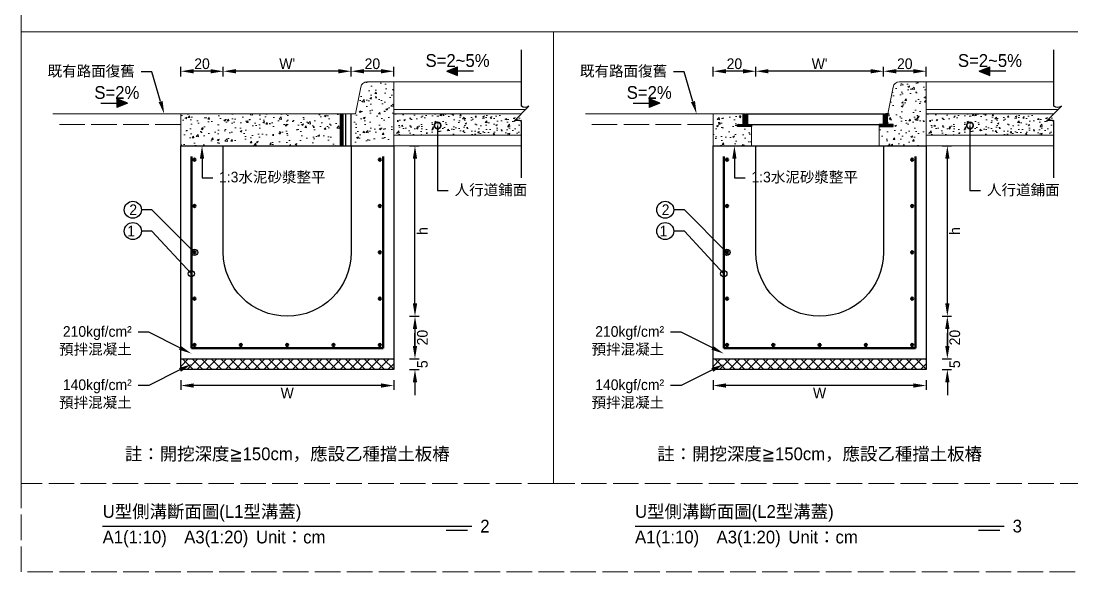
# Model space of a CAD drawing. Extents: x -8920 to 1950, y -2159 to 466.
# Drawn here: x -780 to -286.5, y -507 to -248.4 of the extents above; entities that cross this region are included whole.
import ezdxf
from ezdxf import colors
from ezdxf.entities.mleader import LeaderData, LeaderLine
from ezdxf.math import Vec2, Vec3

# ---------------------------------------------------------------- set-up
doc = ezdxf.new("R2010")
doc.units = 0
doc.header["$MEASUREMENT"] = 0
doc.linetypes.add('ACAD_ISO02W100', pattern=[15, 12, -3])
doc.linetypes.add('HIDDEN', pattern=[0.375, 0.25, -0.125])
doc.layers.add('一、4.基本-隱藏', color=9, linetype='ACAD_ISO02W100', lineweight=20, plot=False)
doc.layers.add('三、3.文字-註解文字', color=2, linetype='Continuous')
for name, color, linetype, lineweight in [('二、1.繪圖-既有設施', 8, 'Continuous', 20), ('二、2.繪圖-施作項目', 181, 'Continuous', 30), ('二、3.繪圖-排水流向', 170, 'Continuous', 30), ('二、4.繪圖-設計鋪面', 40, 'Continuous', 20), ('二、5.繪圖-鋼筋', 60, 'Continuous', 50), ('二、6.繪圖-其他施作項目', 35, 'Continuous', 30)]:
    doc.layers.add(name, color=color, linetype=linetype, lineweight=lineweight)
doc.styles.add('次圖名(詳圖)', font='MS PGothic.ttf', dxfattribs={"height": 6})
doc.styles.add('註解文字(詳圖)', font='MS PGothic.ttf', dxfattribs={"height": 5})
doc.dimstyles.new('註解文字(詳圖)', dxfattribs={"dimtxt": 5, "dimasz": 6, "dimexe": 2, "dimexo": 5, "dimgap": 1, "dimtad": 2, "dimzin": 0, "dimdsep": 46, "dimtxsty": '註解文字(詳圖)', "dimcen": 0.1, "dimclrd": 144, "dimclre": 144, "dimclrt": 256, "dimadec": 0, "dimazin": 0, "dimtfac": 1, "dimtofl": 0, "dimtmove": 0, "dimatfit": 3, "dimfxlon": 1, "dimtolj": 1, "dimtzin": 0, "dimlwd": -1, "dimlwe": -1, "dimarcsym": 1})

# ---------------------------------------------------------------- blocks, each defined once
blk = doc.blocks.new('*D44')
at = {"layer": 'Defpoints', "color": 0, "transparency": 16777216}
for p in [(-685, -272), (-685, -307), (-625, -307)]:
    blk.add_point(p, dxfattribs=at)
at = {"layer": '三、3.文字-註解文字', "color": 144, "transparency": 16777216}
for p, q in [((-685, -274.5), (-685, -270)), ((-625, -274.5), (-625, -270)), ((-631, -272), (-679, -272))]:
    blk.add_line(p, q, dxfattribs=at)
for points in [[(-679, -271), (-679, -273), (-685, -272)], [(-631, -271), (-631, -273), (-625, -272)]]:
    blk.add_solid(points, dxfattribs=at)
at = {"layer": '三、3.文字-註解文字', "transparency": 16777216, "insert": (-655, -268.5), "char_height": 5, "attachment_point": 5, "style": '註解文字(詳圖)'}
blk.add_mtext("\\A1;W'", dxfattribs=at)
blk = doc.blocks.new('*D45')
at = {"layer": 'Defpoints', "color": 0, "transparency": 16777216}
for p in [(-705, -272), (-705, -307), (-685, -307)]:
    blk.add_point(p, dxfattribs=at)
at = {"layer": '三、3.文字-註解文字', "color": 144, "transparency": 16777216}
for p, q in [((-705, -274.5), (-705, -270)), ((-685, -274.5), (-685, -270)), ((-691, -272), (-699, -272))]:
    blk.add_line(p, q, dxfattribs=at)
for points in [[(-699, -271), (-699, -273), (-705, -272)], [(-691, -271), (-691, -273), (-685, -272)]]:
    blk.add_solid(points, dxfattribs=at)
at = {"layer": '三、3.文字-註解文字', "transparency": 16777216, "insert": (-695, -268.5), "char_height": 5, "attachment_point": 5, "style": '註解文字(詳圖)'}
blk.add_mtext('\\A1;20', dxfattribs=at)
blk = doc.blocks.new('*D46')
at = {"layer": 'Defpoints', "color": 0, "transparency": 16777216}
for p in [(-435, -272), (-435, -307), (-375, -307)]:
    blk.add_point(p, dxfattribs=at)
at = {"layer": '三、3.文字-註解文字', "color": 144, "transparency": 16777216}
for p, q in [((-435, -274.5), (-435, -270)), ((-375, -274.5), (-375, -270)), ((-381, -272), (-429, -272))]:
    blk.add_line(p, q, dxfattribs=at)
for points in [[(-429, -271), (-429, -273), (-435, -272)], [(-381, -271), (-381, -273), (-375, -272)]]:
    blk.add_solid(points, dxfattribs=at)
at = {"layer": '三、3.文字-註解文字', "transparency": 16777216, "insert": (-405, -268.5), "char_height": 5, "attachment_point": 5, "style": '註解文字(詳圖)'}
blk.add_mtext("\\A1;W'", dxfattribs=at)
blk = doc.blocks.new('*D47')
at = {"layer": 'Defpoints', "color": 0, "transparency": 16777216}
for p in [(-455, -272), (-455, -307), (-435, -307)]:
    blk.add_point(p, dxfattribs=at)
at = {"layer": '三、3.文字-註解文字', "color": 144, "transparency": 16777216}
for p, q in [((-455, -274.5), (-455, -270)), ((-435, -274.5), (-435, -270)), ((-441, -272), (-449, -272))]:
    blk.add_line(p, q, dxfattribs=at)
for points in [[(-449, -271), (-449, -273), (-455, -272)], [(-441, -271), (-441, -273), (-435, -272)]]:
    blk.add_solid(points, dxfattribs=at)
at = {"layer": '三、3.文字-註解文字', "transparency": 16777216, "insert": (-445, -268.5), "char_height": 5, "attachment_point": 5, "style": '註解文字(詳圖)'}
blk.add_mtext('\\A1;20', dxfattribs=at)
blk = doc.blocks.new('*D50')
at = {"layer": 'Defpoints', "color": 0, "transparency": 16777216}
for p in [(-405, -307), (-345, -307), (-405, -387)]:
    blk.add_point(p, dxfattribs=at)
at = {"layer": '三、3.文字-註解文字', "color": 144, "transparency": 16777216}
for p, q in [((-347.5, -307), (-343, -307)), ((-345, -381), (-345, -313)), ((-347.5, -387), (-343, -387))]:
    blk.add_line(p, q, dxfattribs=at)
for points in [[(-346, -313), (-344, -313), (-345, -307)], [(-346, -381), (-344, -381), (-345, -387)]]:
    blk.add_solid(points, dxfattribs=at)
at = {"layer": '三、3.文字-註解文字', "transparency": 16777216, "insert": (-341.5, -347), "char_height": 5, "attachment_point": 5, "rotation": 90, "style": '註解文字(詳圖)'}
blk.add_mtext('\\A1;h', dxfattribs=at)
blk = doc.blocks.new('*D51')
at = {"layer": 'Defpoints', "color": 0, "transparency": 16777216}
for p in [(-405, -387), (-405, -407), (-345, -407)]:
    blk.add_point(p, dxfattribs=at)
at = {"layer": '三、3.文字-註解文字', "color": 144, "transparency": 16777216}
for p, q in [((-347.5, -387), (-343, -387)), ((-345, -393), (-345, -401)), ((-347.5, -407), (-343, -407))]:
    blk.add_line(p, q, dxfattribs=at)
for points in [[(-346, -393), (-344, -393), (-345, -387)], [(-346, -401), (-344, -401), (-345, -407)]]:
    blk.add_solid(points, dxfattribs=at)
at = {"layer": '三、3.文字-註解文字', "transparency": 16777216, "insert": (-341.5, -397), "char_height": 5, "attachment_point": 5, "rotation": 90, "style": '註解文字(詳圖)'}
blk.add_mtext('\\A1;20', dxfattribs=at)
blk = doc.blocks.new('*D48')
at = {"layer": 'Defpoints', "color": 0, "transparency": 16777216}
for p in [(-405, -407), (-405, -412), (-345, -412)]:
    blk.add_point(p, dxfattribs=at)
at = {"layer": '三、3.文字-註解文字', "color": 144, "transparency": 16777216}
for p, q in [((-345, -401), (-345, -395)), ((-347.5, -407), (-343, -407)), ((-347.5, -412), (-343, -412)), ((-345, -418), (-345, -424))]:
    blk.add_line(p, q, dxfattribs=at)
for points in [[(-346, -401), (-344, -401), (-345, -407)], [(-346, -418), (-344, -418), (-345, -412)]]:
    blk.add_solid(points, dxfattribs=at)
at = {"layer": '三、3.文字-註解文字', "transparency": 16777216, "insert": (-341.5, -409.5), "char_height": 5, "attachment_point": 5, "rotation": 90, "style": '註解文字(詳圖)'}
blk.add_mtext('\\A1;5', dxfattribs=at)
blk = doc.blocks.new('*D49')
at = {"layer": 'Defpoints', "color": 0, "transparency": 16777216}
for p in [(-455, -412), (-355, -412), (-455, -419.5)]:
    blk.add_point(p, dxfattribs=at)
at = {"layer": '三、3.文字-註解文字', "color": 144, "transparency": 16777216}
for p, q in [((-455, -417), (-455, -421.5)), ((-355, -417), (-355, -421.5)), ((-361, -419.5), (-449, -419.5))]:
    blk.add_line(p, q, dxfattribs=at)
for points in [[(-449, -418.5), (-449, -420.5), (-455, -419.5)], [(-361, -418.5), (-361, -420.5), (-355, -419.5)]]:
    blk.add_solid(points, dxfattribs=at)
at = {"layer": '三、3.文字-註解文字', "transparency": 16777216, "insert": (-405, -423), "char_height": 5, "attachment_point": 5, "style": '註解文字(詳圖)'}
blk.add_mtext('\\A1;W', dxfattribs=at)
blk = doc.blocks.new('_Small')
at = {"color": 0, "linetype": 'ByBlock', "lineweight": -2}
blk.add_circle((0, 0), 0.25, dxfattribs=at)
blk = doc.blocks.new('排水流向')
at = {"layer": '二、3.繪圖-排水流向'}
h = blk.add_hatch(color=256, dxfattribs=at)
h.dxf.hatch_style = 1
h.paths.add_polyline_path([(0, 1), (0, -1), (2.5, 0)])
for points in [[(-3.75, 0), (0, 0)], [(0, 1), (0, -1)], [(2.5, 0), (0, 1)], [(2.5, 0), (0, -1)]]:
    blk.add_lwpolyline(points, dxfattribs=at)
blk = doc.blocks.new('_DotSmall')
at = {"color": 0, "linetype": 'ByBlock', "const_width": 0.5}
blk.add_lwpolyline([(-0.0625, 0, 1), (0.0625, 0, 1)], format="xyb", close=True, dxfattribs=at)
blk = doc.blocks.new('*D245')
at = {"layer": 'Defpoints', "color": 0, "transparency": 16777216}
for p in [(-375, -272), (-375, -307), (-355, -307)]:
    blk.add_point(p, dxfattribs=at)
at = {"layer": '三、3.文字-註解文字', "color": 144, "transparency": 16777216}
for p, q in [((-375, -274.5), (-375, -270)), ((-355, -274.5), (-355, -270)), ((-361, -272), (-369, -272))]:
    blk.add_line(p, q, dxfattribs=at)
for points in [[(-369, -271), (-369, -273), (-375, -272)], [(-361, -271), (-361, -273), (-355, -272)]]:
    blk.add_solid(points, dxfattribs=at)
at = {"layer": '三、3.文字-註解文字', "transparency": 16777216, "insert": (-365, -268.5), "char_height": 5, "attachment_point": 5, "style": '註解文字(詳圖)'}
blk.add_mtext('\\A1;20', dxfattribs=at)
blk = doc.blocks.new('*D246')
at = {"layer": 'Defpoints', "color": 0, "transparency": 16777216}
for p in [(-625, -272), (-625, -307), (-605, -307)]:
    blk.add_point(p, dxfattribs=at)
at = {"layer": '三、3.文字-註解文字', "color": 144, "transparency": 16777216}
for p, q in [((-625, -274.5), (-625, -270)), ((-605, -274.5), (-605, -270)), ((-611, -272), (-619, -272))]:
    blk.add_line(p, q, dxfattribs=at)
for points in [[(-619, -271), (-619, -273), (-625, -272)], [(-611, -271), (-611, -273), (-605, -272)]]:
    blk.add_solid(points, dxfattribs=at)
at = {"layer": '三、3.文字-註解文字', "transparency": 16777216, "insert": (-615, -268.5), "char_height": 5, "attachment_point": 5, "style": '註解文字(詳圖)'}
blk.add_mtext('\\A1;20', dxfattribs=at)
blk = doc.blocks.new('*D272')
at = {"layer": 'Defpoints', "color": 0, "transparency": 16777216}
for p in [(-655, -307), (-595, -307), (-655, -387)]:
    blk.add_point(p, dxfattribs=at)
at = {"layer": '三、3.文字-註解文字', "color": 144, "transparency": 16777216}
for p, q in [((-597.5, -307), (-593, -307)), ((-595, -381), (-595, -313)), ((-597.5, -387), (-593, -387))]:
    blk.add_line(p, q, dxfattribs=at)
for points in [[(-596, -313), (-594, -313), (-595, -307)], [(-596, -381), (-594, -381), (-595, -387)]]:
    blk.add_solid(points, dxfattribs=at)
at = {"layer": '三、3.文字-註解文字', "transparency": 16777216, "insert": (-591.5, -347), "char_height": 5, "attachment_point": 5, "rotation": 90, "style": '註解文字(詳圖)'}
blk.add_mtext('\\A1;h', dxfattribs=at)
blk = doc.blocks.new('*D273')
at = {"layer": 'Defpoints', "color": 0, "transparency": 16777216}
for p in [(-655, -387), (-655, -407), (-595, -407)]:
    blk.add_point(p, dxfattribs=at)
at = {"layer": '三、3.文字-註解文字', "color": 144, "transparency": 16777216}
for p, q in [((-597.5, -387), (-593, -387)), ((-595, -393), (-595, -401)), ((-597.5, -407), (-593, -407))]:
    blk.add_line(p, q, dxfattribs=at)
for points in [[(-596, -393), (-594, -393), (-595, -387)], [(-596, -401), (-594, -401), (-595, -407)]]:
    blk.add_solid(points, dxfattribs=at)
at = {"layer": '三、3.文字-註解文字', "transparency": 16777216, "insert": (-591.5, -397), "char_height": 5, "attachment_point": 5, "rotation": 90, "style": '註解文字(詳圖)'}
blk.add_mtext('\\A1;20', dxfattribs=at)
blk = doc.blocks.new('*D274')
at = {"layer": 'Defpoints', "color": 0, "transparency": 16777216}
for p in [(-655, -407), (-655, -412), (-595, -412)]:
    blk.add_point(p, dxfattribs=at)
at = {"layer": '三、3.文字-註解文字', "color": 144, "transparency": 16777216}
for p, q in [((-595, -401), (-595, -395)), ((-597.5, -407), (-593, -407)), ((-597.5, -412), (-593, -412)), ((-595, -418), (-595, -424))]:
    blk.add_line(p, q, dxfattribs=at)
for points in [[(-596, -401), (-594, -401), (-595, -407)], [(-596, -418), (-594, -418), (-595, -412)]]:
    blk.add_solid(points, dxfattribs=at)
at = {"layer": '三、3.文字-註解文字', "transparency": 16777216, "insert": (-591.5, -409.5), "char_height": 5, "attachment_point": 5, "rotation": 90, "style": '註解文字(詳圖)'}
blk.add_mtext('\\A1;5', dxfattribs=at)
blk = doc.blocks.new('*D281')
at = {"layer": 'Defpoints', "color": 0, "transparency": 16777216}
for p in [(-705, -412), (-605, -412), (-705, -419.5)]:
    blk.add_point(p, dxfattribs=at)
at = {"layer": '三、3.文字-註解文字', "color": 144, "transparency": 16777216}
for p, q in [((-705, -417), (-705, -421.5)), ((-605, -417), (-605, -421.5)), ((-611, -419.5), (-699, -419.5))]:
    blk.add_line(p, q, dxfattribs=at)
for points in [[(-699, -418.5), (-699, -420.5), (-705, -419.5)], [(-611, -418.5), (-611, -420.5), (-605, -419.5)]]:
    blk.add_solid(points, dxfattribs=at)
at = {"layer": '三、3.文字-註解文字', "transparency": 16777216, "insert": (-655, -423), "char_height": 5, "attachment_point": 5, "style": '註解文字(詳圖)'}
blk.add_mtext('\\A1;W', dxfattribs=at)

msp = doc.modelspace()

# ---------------------------------------------------------------- hatches: boundary and pattern name
at = {"layer": '二、1.繪圖-既有設施'}
h = msp.add_hatch(dxfattribs=at)
h.set_pattern_fill('AR-CONC', color=256, scale=0.05)
h.set_pattern_definition([(50, (662.233, -1127.249), (9.109233, -0.796954), [0.9525, -10.4775]), (355, (662.233, -1127.249), (-1.76217, 9.55284), [0.762, -8.38203]), (100.45144, (662.992, -1127.315), (7.34706, 8.75589), [0.8095, -8.90451]), (46.1842, (662.233, -1124.709), (13.55395, -2.10212), [1.42875, -15.71625]), (96.6356, (663.363, -1124.884), (11.87021, 12.37131), [1.21425, -13.35678]), (351.1842, (662.233, -1124.709), (11.87021, 12.37131), [1.143, -12.57299]), (21, (663.503, -1125.344), (7.58072, -5.11326), [0.9525, -10.4775]), (326, (663.503, -1125.344), (3.0901, 9.2094), [0.762, -8.382]), (71.45144, (664.135, -1125.77), (10.67082, 4.09614), [0.8095, -8.904497]), (37.5, (662.2332, -1127.2488), (0.15443, 4.227752), [0, -8.2804, 0, -8.509, 0, -8.41375]), (7.5, (662.233, -1127.249), (3.340983, 5.009029), [0, -4.8514, 0, -8.0899, 0, -3.20675]), (327.5, (659.401, -1127.2488), (6.77953, -0.286437), [0, -3.175, 0, -9.906, 0, -13.1445]), (317.5, (658.131, -1127.249), (7.40646, 1.271325), [0, -4.1275, 0, -6.5786, 0, -9.3345])])
h.paths.add_polyline_path([(-705, -292), (-705, -307), (-630, -307), (-630, -292)])
h.paths.add_polyline_path([(-623, -292), (-625, -292), (-625, -307), (-605, -307), (-605, -292), (-605, -277), (-617.541, -277, 0.3575108), (-620.482, -279.412)])
h = msp.add_hatch(dxfattribs=at)
h.set_pattern_fill('AR-CONC', color=256, scale=0.05)
h.set_pattern_definition([(50, (923.814, -1150.314), (9.109233, -0.796954), [0.9525, -10.4775]), (355, (923.814, -1150.314), (-1.76217, 9.55284), [0.762, -8.38203]), (100.45144, (924.573, -1150.381), (7.34706, 8.755888), [0.8095, -8.90451]), (46.1842, (923.814, -1147.774), (13.55395, -2.10212), [1.42875, -15.71625]), (96.6356, (924.943, -1147.95), (11.87021, 12.37131), [1.21425, -13.35678]), (351.1842, (923.814, -1147.774), (11.87021, 12.37131), [1.143, -12.57299]), (21, (925.084, -1148.409), (7.58072, -5.11326), [0.9525, -10.4775]), (326, (925.084, -1148.409), (3.0901, 9.2094), [0.762, -8.382]), (71.45144, (925.7154, -1148.8355), (10.67082, 4.09614), [0.8095, -8.904497]), (37.5, (923.8137, -1150.3144), (0.15443, 4.227752), [0, -8.2804, 0, -8.509, 0, -8.41375]), (7.5, (923.8137, -1150.3144), (3.340983, 5.009029), [0, -4.8514, 0, -8.0899, 0, -3.20675]), (327.5, (920.9816, -1150.3144), (6.77953, -0.286437), [0, -3.175, 0, -9.906, 0, -13.1445]), (317.5, (919.7116, -1150.3144), (7.40646, 1.271325), [0, -4.1275, 0, -6.5786, 0, -9.3345])])
h.paths.add_polyline_path([(-443.5, -297.9), (-443.5, -297), (-440.9, -297), (-440.9, -292), (-455, -292), (-455, -307), (-437, -307), (-437, -297.9)])
h.paths.add_polyline_path([(-370.5, -297), (-370.5, -297.9), (-377, -297.9), (-377, -307), (-355, -307), (-355, -292), (-355, -277), (-367.541, -277, 0.3575108), (-370.482, -279.412), (-373.1, -292.5), (-373.1, -297)])
at = {"layer": '二、2.繪圖-施作項目'}
h = msp.add_hatch(dxfattribs=at)
h.set_pattern_fill('ANSI37', color=256)
h.set_pattern_definition([(45, (-247.064, -37.9213), (-2.245064, 2.245064), []), (135, (-247.064, -37.9213), (-2.245064, -2.245064), [])])
h.paths.add_polyline_path([(-605, -412), (-705, -412), (-705, -407), (-605, -407)])
h = msp.add_hatch(dxfattribs=at)
h.set_pattern_fill('ANSI37', color=256)
h.set_pattern_definition([(45, (2.936, -37.9213), (-2.245064, 2.245064), []), (135, (2.936, -37.9213), (-2.245064, -2.245064), [])])
h.paths.add_polyline_path([(-355, -412), (-455, -412), (-455, -407), (-355, -407)])
at = {"layer": '二、4.繪圖-設計鋪面'}
h = msp.add_hatch(dxfattribs=at)
h.set_pattern_fill('AR-CONC', color=256)
h.set_pattern_definition([(50, (-739.145, 143.4644), (7.1726, -0.62752), [0.75, -8.25]), (355, (-739.145, 143.4644), (-1.38751, 7.52192), [0.6, -6.6]), (100.4514, (-738.547, 143.412), (5.78509, 6.8944), [0.6374, -7.01142]), (46.1842, (-739.145, 145.464), (10.67241, -1.6552), [1.125, -12.375]), (96.6356, (-738.256, 145.326), (9.34662, 9.74119), [0.9561, -10.51714]), (351.1842, (-739.145, 145.464), (9.34662, 9.74119), [0.9, -9.9]), (21, (-738.145, 144.9644), (5.96907, -4.02619), [0.75, -8.25]), (326, (-738.145, 144.9644), (2.43315, 7.2515), [0.6, -6.6]), (71.4514, (-737.6476, 144.629), (8.40222, 3.22531), [0.6374, -7.01142]), (37.5, (-739.145, 143.4644), (0.121599, 3.328939), [0, -6.52, 0, -6.7, 0, -6.625]), (7.5, (-739.145, 143.4644), (2.630695, 3.944117), [0, -3.82, 0, -6.37, 0, -2.525]), (327.5, (-741.375, 143.4644), (5.338224, -0.225549), [0, -2.5, 0, -7.8, 0, -10.35]), (317.5, (-742.375, 143.4644), (5.83186, 1.00105), [0, -3.25, 0, -5.18, 0, -7.35])])
h.paths.add_polyline_path([(-545, -292), (-605, -292), (-605, -299.5), (-595, -299.5), (-595, -302), (-545, -302)])
h.paths.add_polyline_path([(-595, -299.5), (-605, -299.5), (-605, -302), (-595, -302)], flags=17)
h = msp.add_hatch(dxfattribs=at)
h.set_pattern_fill('AR-CONC', color=256)
h.set_pattern_definition([(50, (-489.145, 143.4644), (7.1726, -0.62752), [0.75, -8.25]), (355, (-489.145, 143.4644), (-1.38751, 7.52192), [0.6, -6.6]), (100.4514, (-488.547, 143.412), (5.78509, 6.8944), [0.6374, -7.01142]), (46.1842, (-489.145, 145.464), (10.67241, -1.6552), [1.125, -12.375]), (96.6356, (-488.256, 145.326), (9.34662, 9.74119), [0.9561, -10.51714]), (351.1842, (-489.145, 145.464), (9.34662, 9.74119), [0.9, -9.9]), (21, (-488.145, 144.9644), (5.96907, -4.02619), [0.75, -8.25]), (326, (-488.145, 144.9644), (2.43315, 7.2515), [0.6, -6.6]), (71.4514, (-487.6476, 144.629), (8.40222, 3.22531), [0.6374, -7.01142]), (37.5, (-489.145, 143.4644), (0.121599, 3.328939), [0, -6.52, 0, -6.7, 0, -6.625]), (7.5, (-489.145, 143.4644), (2.630695, 3.944117), [0, -3.82, 0, -6.37, 0, -2.525]), (327.5, (-491.375, 143.4644), (5.338224, -0.225549), [0, -2.5, 0, -7.8, 0, -10.35]), (317.5, (-492.375, 143.4644), (5.83186, 1.00105), [0, -3.25, 0, -5.18, 0, -7.35])])
h.paths.add_polyline_path([(-295, -292), (-355, -292), (-355, -299.5), (-345, -299.5), (-345, -302), (-295, -302)])
h.paths.add_polyline_path([(-345, -299.5), (-355, -299.5), (-355, -302), (-345, -302)], flags=17)
at = {"layer": '二、5.繪圖-鋼筋'}
h = msp.add_hatch(color=256, dxfattribs=at)
h.dxf.hatch_style = 1
h.paths.add_polyline_path([(-698, -313.5, 1), (-699, -313.5, 1)])
h = msp.add_hatch(color=256, dxfattribs=at)
h.dxf.hatch_style = 1
h.paths.add_polyline_path([(-611, -313.5, 1), (-612, -313.5, 1)])
h = msp.add_hatch(color=256, dxfattribs=at)
h.dxf.hatch_style = 1
h.paths.add_polyline_path([(-448, -313.5, 1), (-449, -313.5, 1)])
h = msp.add_hatch(color=256, dxfattribs=at)
h.dxf.hatch_style = 1
h.paths.add_polyline_path([(-361, -313.5, 1), (-362, -313.5, 1)])
h = msp.add_hatch(color=256, dxfattribs=at)
h.dxf.hatch_style = 1
h.paths.add_polyline_path([(-698, -335.25, 1), (-699, -335.25, 1)])
h = msp.add_hatch(color=256, dxfattribs=at)
h.dxf.hatch_style = 1
h.paths.add_polyline_path([(-611, -335.25, 1), (-612, -335.25, 1)])
h = msp.add_hatch(color=256, dxfattribs=at)
h.dxf.hatch_style = 1
h.paths.add_polyline_path([(-448, -335.25, 1), (-449, -335.25, 1)])
h = msp.add_hatch(color=256, dxfattribs=at)
h.dxf.hatch_style = 1
h.paths.add_polyline_path([(-361, -335.25, 1), (-362, -335.25, 1)])
h = msp.add_hatch(color=256, dxfattribs=at)
h.dxf.hatch_style = 1
h.paths.add_polyline_path([(-698, -357, 1), (-699, -357, 1)])
h = msp.add_hatch(color=256, dxfattribs=at)
h.dxf.hatch_style = 1
h.paths.add_polyline_path([(-611, -357, 1), (-612, -357, 1)])
h = msp.add_hatch(color=256, dxfattribs=at)
h.dxf.hatch_style = 1
h.paths.add_polyline_path([(-448, -357, 1), (-449, -357, 1)])
h = msp.add_hatch(color=256, dxfattribs=at)
h.dxf.hatch_style = 1
h.paths.add_polyline_path([(-361, -357, 1), (-362, -357, 1)])
h = msp.add_hatch(color=256, dxfattribs=at)
h.dxf.hatch_style = 1
h.paths.add_polyline_path([(-698, -378.75, 1), (-699, -378.75, 1)])
h = msp.add_hatch(color=256, dxfattribs=at)
h.dxf.hatch_style = 1
h.paths.add_polyline_path([(-611, -378.75, 1), (-612, -378.75, 1)])
h = msp.add_hatch(color=256, dxfattribs=at)
h.dxf.hatch_style = 1
h.paths.add_polyline_path([(-448, -378.75, 1), (-449, -378.75, 1)])
h = msp.add_hatch(color=256, dxfattribs=at)
h.dxf.hatch_style = 1
h.paths.add_polyline_path([(-361, -378.75, 1), (-362, -378.75, 1)])
h = msp.add_hatch(color=256, dxfattribs=at)
h.dxf.hatch_style = 1
h.paths.add_polyline_path([(-698, -400.5, 1), (-699, -400.5, 1)])
h = msp.add_hatch(color=256, dxfattribs=at)
h.dxf.hatch_style = 1
h.paths.add_polyline_path([(-676.25, -400.5, 1), (-677.25, -400.5, 1)])
h = msp.add_hatch(color=256, dxfattribs=at)
h.dxf.hatch_style = 1
h.paths.add_polyline_path([(-654.5, -400.5, 1), (-655.5, -400.5, 1)])
h = msp.add_hatch(color=256, dxfattribs=at)
h.dxf.hatch_style = 1
h.paths.add_polyline_path([(-632.75, -400.5, 1), (-633.75, -400.5, 1)])
h = msp.add_hatch(color=256, dxfattribs=at)
h.dxf.hatch_style = 1
h.paths.add_polyline_path([(-611, -400.5, 1), (-612, -400.5, 1)])
h = msp.add_hatch(color=256, dxfattribs=at)
h.dxf.hatch_style = 1
h.paths.add_polyline_path([(-448, -400.5, 1), (-449, -400.5, 1)])
h = msp.add_hatch(color=256, dxfattribs=at)
h.dxf.hatch_style = 1
h.paths.add_polyline_path([(-426.25, -400.5, 1), (-427.25, -400.5, 1)])
h = msp.add_hatch(color=256, dxfattribs=at)
h.dxf.hatch_style = 1
h.paths.add_polyline_path([(-404.5, -400.5, 1), (-405.5, -400.5, 1)])
h = msp.add_hatch(color=256, dxfattribs=at)
h.dxf.hatch_style = 1
h.paths.add_polyline_path([(-382.75, -400.5, 1), (-383.75, -400.5, 1)])
h = msp.add_hatch(color=256, dxfattribs=at)
h.dxf.hatch_style = 1
h.paths.add_polyline_path([(-361, -400.5, 1), (-362, -400.5, 1)])
at = {"layer": '二、6.繪圖-其他施作項目'}
h = msp.add_hatch(dxfattribs=at)
h.set_pattern_fill('ANSI31', color=256, scale=0.1)
h.set_pattern_definition([(45, (787.83422, -1287.46255), (-0.2245064, 0.2245064), [])])
h.paths.add_polyline_path([(-440, -292), (-440.9, -292), (-440.9, -297), (-443.5, -297), (-443.5, -297.9), (-437, -297.9), (-437, -297), (-440, -297)])
h.paths.add_polyline_path([(-374, -297), (-377, -297), (-377, -297.9), (-370.5, -297.9), (-370.5, -297), (-373.1, -297), (-373.1, -292), (-374, -292)])

# ---------------------------------------------------------------- linework, layer by layer
at = {"layer": '一、4.基本-隱藏'}
for points in [[(-780, 0), (0, 0), (0, -253.5), (-780, -253.5)], [(-780, 0), (0, 0), (0, -507), (-780, -507)], [(-780, 0), (0, 0), (0, -507), (-780, -507)], [(-780, -253.5), (-530, -253.5), (-530, -465.5), (-780, -465.5)], [(-530, -253.5), (-280, -253.5), (-280, -465.5), (-530, -465.5)]]:
    msp.add_lwpolyline(points, close=True, dxfattribs=at)
at = {"layer": '三、3.文字-註解文字'}
for points in [[(-545, -322), (-545, -295.536, 0.2828427), (-548.536, -295.536), (-541.464, -288.464, -0.2828427), (-545, -288.464), (-545, -262)], [(-295, -322), (-295, -295.536, 0.2828427), (-298.536, -295.536), (-291.464, -288.464, -0.2828427), (-295, -288.464), (-295, -262)]]:
    msp.add_lwpolyline(points, format="xyb", dxfattribs=at)
for points in [[(-741.66, -485.5), (-568.34, -485.5)], [(-570.34, -487.5), (-580.34, -487.5)], [(-491.66, -485.5), (-318.34, -485.5)], [(-320.34, -487.5), (-330.34, -487.5)]]:
    msp.add_lwpolyline(points, dxfattribs=at)
for centre in [(-727.5, -337), (-477.5, -337), (-727.5, -347), (-477.5, -347)]:
    msp.add_circle(centre, 4, dxfattribs=at)
at = {"layer": '二、1.繪圖-既有設施'}
msp.add_lwpolyline([(-705, -307), (-605, -307), (-605, -292), (-605, -277), (-617.541, -277, 0.3575108), (-620.482, -279.412), (-623, -292), (-705, -292)], format="xyb", close=True, dxfattribs=at)
msp.add_lwpolyline([(-373.1, -292), (-373, -292), (-370.482, -279.412, -0.3575108), (-367.541, -277), (-355, -277)], format="xyb", dxfattribs=at)
for points in [[(-355, -292), (-355, -277)], [(-437, -297), (-437, -307), (-455, -307), (-455, -292), (-440.9, -292)], [(-355, -292), (-355, -307), (-377, -307), (-377, -297)]]:
    msp.add_lwpolyline(points, dxfattribs=at)
at = {"layer": '二、1.繪圖-既有設施', "linetype": 'HIDDEN'}
msp.add_lwpolyline([(-437, -307), (-377, -307)], dxfattribs=at)
at = {"layer": '二、2.繪圖-施作項目'}
for points in [[(-605, -412), (-705, -412), (-705, -307), (-605, -307)], [(-355, -412), (-455, -412), (-455, -307), (-355, -307)]]:
    msp.add_lwpolyline(points, close=True, dxfattribs=at)
for points in [[(-625, -307), (-625, -357, -1), (-685, -357), (-685, -307)], [(-375, -307), (-375, -357, -1), (-435, -357), (-435, -307)]]:
    msp.add_lwpolyline(points, format="xyb", dxfattribs=at)
for points in [[(-705, -407), (-605, -407)], [(-455, -407), (-355, -407)]]:
    msp.add_lwpolyline(points, dxfattribs=at)
at = {"layer": '二、4.繪圖-設計鋪面'}
for points in [[(-605, -277), (-545, -277)], [(-355, -277), (-295, -277)], [(-605, -290), (-543, -290)], [(-355, -290), (-293, -290)], [(-705, -292), (-765, -292)], [(-605, -292), (-545, -292)], [(-455, -292), (-515, -292)], [(-355, -292), (-295, -292)], [(-605, -302), (-545, -302)], [(-355, -302), (-295, -302)], [(-605, -307), (-545, -307)], [(-355, -307), (-295, -307)]]:
    msp.add_lwpolyline(points, dxfattribs=at)
at = {"layer": '二、4.繪圖-設計鋪面', "linetype": 'ACAD_ISO02W100'}
for points in [[(-705, -297), (-765, -297)], [(-455, -297), (-515, -297)]]:
    msp.add_lwpolyline(points, dxfattribs=at)
at = {"layer": '二、5.繪圖-鋼筋'}
for points in [[(-700, -312), (-700, -402)], [(-610, -312), (-610, -402)], [(-450, -312), (-450, -402)], [(-360, -312), (-360, -402)], [(-700, -402), (-610, -402)], [(-450, -402), (-360, -402)]]:
    msp.add_lwpolyline(points, dxfattribs=at)
for centre in [(-698.5, -313.5), (-611.5, -313.5), (-448.5, -313.5), (-361.5, -313.5), (-698.5, -335.25), (-611.5, -335.25), (-448.5, -335.25), (-361.5, -335.25), (-698.5, -357), (-611.5, -357), (-448.5, -357), (-361.5, -357), (-698.5, -378.75), (-611.5, -378.75), (-448.5, -378.75), (-361.5, -378.75), (-698.5, -400.5), (-676.75, -400.5), (-655, -400.5), (-633.25, -400.5), (-611.5, -400.5), (-448.5, -400.5), (-426.75, -400.5), (-405, -400.5), (-383.25, -400.5), (-361.5, -400.5)]:
    msp.add_circle(centre, 0.5, dxfattribs=at)
at = {"layer": '二、6.繪圖-其他施作項目'}
for points in [[(-630, -307), (-630, -292)], [(-629.375, -307), (-629.375, -292)], [(-628.75, -307), (-628.75, -292)], [(-627.5, -307), (-627.5, -292)], [(-625, -307), (-625, -292)], [(-439.5, -292), (-439.5, -297)], [(-439.5, -292), (-374.5, -292)], [(-438.9, -292), (-438.9, -297)], [(-375.1, -292), (-375.1, -297)], [(-374.5, -292), (-374.5, -297)], [(-439.5, -297), (-374.5, -297)]]:
    msp.add_lwpolyline(points, dxfattribs=at)
for points in [[(-443.5, -297), (-440.9, -297), (-440.9, -292), (-440, -292), (-440, -297), (-437, -297), (-437, -297.9), (-443.5, -297.9)], [(-373.1, -292), (-374, -292), (-374, -297), (-377, -297), (-377, -297.9), (-370.5, -297.9), (-370.5, -297), (-373.1, -297)]]:
    msp.add_lwpolyline(points, close=True, dxfattribs=at)

# ---------------------------------------------------------------- block references
at = {"xscale": 2, "yscale": 2, "zscale": 2, "rotation": 180}
for p in [(-575, -272), (-325, -272)]:
    msp.add_blockref('排水流向', p, dxfattribs=at)
at = {"xscale": 2, "yscale": 2, "zscale": 2}
for p in [(-735, -287), (-485, -287)]:
    msp.add_blockref('排水流向', p, dxfattribs=at)

# ---------------------------------------------------------------- texts
at = {"layer": '三、3.文字-註解文字', "char_height": 6}
for s, width, gutter_width, insert, attachment_point, style in [('{\\fMS PGothic|b0|i0|c128|p34;註：開挖深度≧150cm，應設乙種擋土板樁}', 156.49231, 30, (-655, -452), 5, '註解文字(詳圖)'), ('{\\fMS PGothic|b0|i0|c128|p34;註：開挖深度≧150cm，應設乙種擋土板樁}', 156.49231, 30, (-405, -452), 5, '註解文字(詳圖)'), ('{\\fMS PGothic|b0|i0|c128|p34;U型側溝斷面圖(}L{\\fMS PGothic|b0|i0|c128|p34;1型溝蓋)}', 134.12151, 15, (-741.66, -479.5), 4, '次圖名(詳圖)'), ('{\\fMS PGothic|b0|i0|c128|p34;U型側溝斷面圖(}L{\\fMS PGothic|b0|i0|c128|p34;2型溝蓋)}', 131.94411, 15, (-491.66, -479.5), 4, '次圖名(詳圖)'), ('2', 3, 15, (-564.34, -485.5), 4, '次圖名(詳圖)'), ('3', 3, 15, (-314.34, -485.5), 4, '次圖名(詳圖)'), ('A1(1:10)\u3000A3(1:20){\\fMS PGothic|b0|i0|c128|p34;^IUnit：cm}', 136.03259, 15, (-741.66, -491.5), 4, '次圖名(詳圖)'), ('A1(1:10)\u3000A3(1:20){\\fMS PGothic|b0|i0|c128|p34;^IUnit：cm}', 136.03259, 15, (-491.66, -491.5), 4, '次圖名(詳圖)')]:
    msp.add_mtext_dynamic_manual_height_columns(s, width=width, gutter_width=gutter_width, heights=[0], dxfattribs=dict(at, insert=insert, attachment_point=attachment_point, style=style))
at = {"layer": '二、3.繪圖-排水流向', "char_height": 6, "attachment_point": 5, "style": '註解文字(詳圖)'}
for s, insert in [('{\\fMS PGothic|b0|i0|c128|p34;S=2~5%}', (-575, -267)), ('{\\fMS PGothic|b0|i0|c128|p34;S=2~5%}', (-325, -267)), ('{\\fMS PGothic|b0|i0|c128|p34;S=2%}', (-735, -282)), ('{\\fMS PGothic|b0|i0|c128|p34;S=2%}', (-485, -282))]:
    msp.add_mtext_dynamic_manual_height_columns(s, width=10.17412, gutter_width=30, heights=[0], dxfattribs=dict(at, insert=insert))

# ---------------------------------------------------------------- dimensions: what is measured, and where the dimension line sits
at = {"layer": '三、3.文字-註解文字'}
for base, p1, p2, text, picture, middle in [((-705, -272), (-685, -307), (-705, -307), '20', '*D45', (-695, -268.5)), ((-685, -272), (-625, -307), (-685, -307), "W'", '*D44', (-655, -268.5)), ((-625, -272), (-605, -307), (-625, -307), '20', '*D246', (-615, -268.5)), ((-455, -272), (-435, -307), (-455, -307), '20', '*D47', (-445, -268.5)), ((-435, -272), (-375, -307), (-435, -307), "W'", '*D46', (-405, -268.5)), ((-375, -272), (-355, -307), (-375, -307), '20', '*D245', (-365, -268.5)), ((-705, -419.5), (-605, -412), (-705, -412), 'W', '*D281', (-655, -423)), ((-455, -419.5), (-355, -412), (-455, -412), 'W', '*D49', (-405, -423))]:
    dim = msp.add_linear_dim(base=base, p1=p1, p2=p2, text=text, dimstyle='註解文字(詳圖)', dxfattribs=at)
    dim.commit()
    dim.dimension.update_dxf_attribs({"geometry": picture, "text_midpoint": middle})
for base, p1, p2, text, picture, middle in [((-595, -307), (-655, -387), (-655, -307), 'h', '*D272', (-591.5, -347)), ((-345, -307), (-405, -387), (-405, -307), 'h', '*D50', (-341.5, -347)), ((-595, -407), (-655, -387), (-655, -407), '20', '*D273', (-591.5, -397)), ((-345, -407), (-405, -387), (-405, -407), '20', '*D51', (-341.5, -397)), ((-595, -412), (-655, -407), (-655, -412), '5', '*D274', (-591.5, -409.5)), ((-345, -412), (-405, -407), (-405, -412), '5', '*D48', (-341.5, -409.5))]:
    dim = msp.add_linear_dim(base=base, p1=p1, p2=p2, angle=90, text=text, dimstyle='註解文字(詳圖)', dxfattribs=at)
    dim.commit()
    dim.dimension.update_dxf_attribs({"geometry": picture, "text_midpoint": middle})

# ---------------------------------------------------------------- leaders
ml = msp.add_multileader_mtext('Standard', dxfattribs=at)
ml.set_content('既有路面復舊', color=256, style='註解文字(詳圖)')
ml.set_leader_properties(color=144, linetype='ByLayer', lineweight=-1)
ml.build(insert=Vec2(0, 0))
ml.multileader.update_dxf_attribs({"dogleg_length": 5, "arrow_head_size": 6})
ctx = ml.context
ctx.base_point, ctx.char_height, ctx.arrow_head_size, ctx.landing_gap_size, ctx.plane_origin = Vec3(-772.383, -272.25), 5, 6, 3, Vec3(-797.575, -250.337)
ctx.text_align_type = 2
notes = []
notes.append((ctx, [(1, (1, 1, 0), (-718.599, -272.25), (-1, 0), 5, [(0, [(-712.744, -292)], 0, [])])]))
ctx.mtext.insert, ctx.mtext.alignment, ctx.mtext.flow_direction = Vec3(-726.599, -269.409), 3, 5
ml = msp.add_multileader_mtext('Standard', dxfattribs=at)
ml.set_content('既有路面復舊', color=256, style='註解文字(詳圖)')
ml.set_leader_properties(color=144, linetype='ByLayer', lineweight=-1)
ml.build(insert=Vec2(0, 0))
ml.multileader.update_dxf_attribs({"dogleg_length": 5, "arrow_head_size": 6})
ctx = ml.context
ctx.base_point, ctx.char_height, ctx.arrow_head_size, ctx.landing_gap_size, ctx.plane_origin = Vec3(-522.383, -272.25), 5, 6, 3, Vec3(-547.575, -250.337)
ctx.text_align_type = 2
notes.append((ctx, [(1, (1, 1, 0), (-468.599, -272.25), (-1, 0), 5, [(0, [(-462.744, -292)], 0, [])])]))
ctx.mtext.insert, ctx.mtext.alignment, ctx.mtext.flow_direction = Vec3(-476.599, -269.409), 3, 5
ml = msp.add_multileader_mtext('Standard', dxfattribs=at)
ml.set_content('人行道鋪面', color=256, style='註解文字(詳圖)')
ml.set_leader_properties(color=144, linetype='ByLayer', lineweight=-1)
ml.set_arrow_properties(name='DOTSMALL')
ml.build(insert=Vec2(0, 0))
ml.multileader.update_dxf_attribs({"dogleg_length": 5, "arrow_head_size": 6})
ctx = ml.context
ctx.base_point, ctx.char_height, ctx.arrow_head_size, ctx.landing_gap_size, ctx.plane_origin = Vec3(-579.376, -327.979), 5, 6, 3, Vec3(-584.376, -297.447)
notes.append((ctx, [(0, (1, 1, 0), (-584.376, -327.979), (1, 0), 5, [(0, [(-584.376, -297.447)], 0, [])])]))
ctx.mtext.insert, ctx.mtext.flow_direction = Vec3(-576.376, -325.167), 5
ml = msp.add_multileader_mtext('Standard', dxfattribs=at)
ml.set_content('人行道鋪面', color=256, style='註解文字(詳圖)')
ml.set_leader_properties(color=144, linetype='ByLayer', lineweight=-1)
ml.set_arrow_properties(name='DOTSMALL')
ml.build(insert=Vec2(0, 0))
ml.multileader.update_dxf_attribs({"dogleg_length": 5, "arrow_head_size": 6})
ctx = ml.context
ctx.base_point, ctx.char_height, ctx.arrow_head_size, ctx.landing_gap_size, ctx.plane_origin = Vec3(-329.376, -327.979), 5, 6, 3, Vec3(-334.376, -297.447)
notes.append((ctx, [(0, (1, 1, 0), (-334.376, -327.979), (1, 0), 5, [(0, [(-334.376, -297.447)], 0, [])])]))
ctx.mtext.insert, ctx.mtext.flow_direction = Vec3(-326.376, -325.167), 5
ml = msp.add_multileader_mtext('Standard', dxfattribs=at)
ml.set_content('1:3水泥砂漿整平', color=256, style='註解文字(詳圖)')
ml.set_leader_properties(color=144, linetype='ByLayer', lineweight=-1)
ml.build(insert=Vec2(0, 0))
ml.multileader.update_dxf_attribs({"dogleg_length": 5, "arrow_head_size": 6})
ctx = ml.context
ctx.base_point, ctx.char_height, ctx.arrow_head_size, ctx.landing_gap_size, ctx.plane_origin = Vec3(-690, -322), 5, 6, 3, Vec3(-695, -307)
notes.append((ctx, [(0, (1, 1, 0), (-695, -322), (1, 0), 5, [(0, [(-695, -307)], 0, [])])]))
ctx.mtext.insert, ctx.mtext.flow_direction = Vec3(-687, -319.159), 5
ml = msp.add_multileader_mtext('Standard', dxfattribs=at)
ml.set_content('1:3水泥砂漿整平', color=256, style='註解文字(詳圖)')
ml.set_leader_properties(color=144, linetype='ByLayer', lineweight=-1)
ml.build(insert=Vec2(0, 0))
ml.multileader.update_dxf_attribs({"dogleg_length": 5, "arrow_head_size": 6})
ctx = ml.context
ctx.base_point, ctx.char_height, ctx.arrow_head_size, ctx.landing_gap_size, ctx.plane_origin = Vec3(-440, -322), 5, 6, 3, Vec3(-445, -307)
notes.append((ctx, [(0, (1, 1, 0), (-445, -322), (1, 0), 5, [(0, [(-445, -307)], 0, [])])]))
ctx.mtext.insert, ctx.mtext.flow_direction = Vec3(-437, -319.159), 5
ml = msp.add_multileader_mtext('Standard', dxfattribs=at)
ml.set_content('2', color=256, style='註解文字(詳圖)')
ml.set_leader_properties(color=144, linetype='ByLayer', lineweight=-1)
ml.set_arrow_properties(name='SMALL')
ml.build(insert=Vec2(0, 0))
ml.multileader.update_dxf_attribs({"dogleg_length": 5, "arrow_head_size": 6})
ctx = ml.context
ctx.base_point, ctx.char_height, ctx.arrow_head_size, ctx.plane_origin = Vec3(-730.398, -337), 5, 6, Vec3(-697, -357)
ctx.text_align_type = 2
notes.append((ctx, [(0, (1, 1, 0), (-718.5, -337), (-1, 0), 5, [(0, [(-698.5, -357)], 0, [])])]))
ctx.mtext.insert, ctx.mtext.alignment, ctx.mtext.flow_direction = Vec3(-725.5, -334.5), 3, 5
ml = msp.add_multileader_mtext('Standard', dxfattribs=at)
ml.set_content('2', color=256, style='註解文字(詳圖)')
ml.set_leader_properties(color=144, linetype='ByLayer', lineweight=-1)
ml.set_arrow_properties(name='SMALL')
ml.build(insert=Vec2(0, 0))
ml.multileader.update_dxf_attribs({"dogleg_length": 5, "arrow_head_size": 6})
ctx = ml.context
ctx.base_point, ctx.char_height, ctx.arrow_head_size, ctx.plane_origin = Vec3(-480.398, -337), 5, 6, Vec3(-447, -357)
ctx.text_align_type = 2
notes.append((ctx, [(0, (1, 1, 0), (-468.5, -337), (-1, 0), 5, [(0, [(-448.5, -357)], 0, [])])]))
ctx.mtext.insert, ctx.mtext.alignment, ctx.mtext.flow_direction = Vec3(-475.5, -334.5), 3, 5
ml = msp.add_multileader_mtext('Standard', dxfattribs=at)
ml.set_content('1', color=256, style='註解文字(詳圖)')
ml.set_leader_properties(color=144, linetype='ByLayer', lineweight=-1)
ml.set_arrow_properties(name='SMALL')
ml.build(insert=Vec2(0, 0))
ml.multileader.update_dxf_attribs({"dogleg_length": 5, "arrow_head_size": 6})
ctx = ml.context
ctx.base_point, ctx.char_height, ctx.arrow_head_size, ctx.landing_gap_size, ctx.plane_origin = Vec3(-731.006, -347), 5, 6, 3, Vec3(-697, -367)
ctx.text_align_type = 2
notes.append((ctx, [(0, (1, 1, 0), (-718.5, -347), (-1, 0), 5, [(0, [(-700, -367)], 0, [])])]))
ctx.mtext.insert, ctx.mtext.alignment, ctx.mtext.flow_direction = Vec3(-726.5, -344.5), 3, 5
ml = msp.add_multileader_mtext('Standard', dxfattribs=at)
ml.set_content('1', color=256, style='註解文字(詳圖)')
ml.set_leader_properties(color=144, linetype='ByLayer', lineweight=-1)
ml.set_arrow_properties(name='SMALL')
ml.build(insert=Vec2(0, 0))
ml.multileader.update_dxf_attribs({"dogleg_length": 5, "arrow_head_size": 6})
ctx = ml.context
ctx.base_point, ctx.char_height, ctx.arrow_head_size, ctx.landing_gap_size, ctx.plane_origin = Vec3(-481.006, -347), 5, 6, 3, Vec3(-447, -367)
ctx.text_align_type = 2
notes.append((ctx, [(0, (1, 1, 0), (-468.5, -347), (-1, 0), 5, [(0, [(-450, -367)], 0, [])])]))
ctx.mtext.insert, ctx.mtext.alignment, ctx.mtext.flow_direction = Vec3(-476.5, -344.5), 3, 5
ml = msp.add_multileader_mtext('Standard', dxfattribs=at)
ml.set_content('{\\fMS PGothic|b0|i0|c128|p34;210kgf/cm²}\\P預拌{\\fMS PGothic|b0|i0|c128|p34;混凝土}', color=256, style='註解文字(詳圖)')
ml.set_leader_properties(color=144, linetype='ByLayer', lineweight=-1)
ml.build(insert=Vec2(0, 0))
ml.multileader.update_dxf_attribs({"dogleg_length": 5, "arrow_head_size": 6})
ctx = ml.context
ctx.base_point, ctx.char_height, ctx.arrow_head_size, ctx.landing_gap_size, ctx.plane_origin = Vec3(-766.398, -394.5), 5, 6, 3, Vec3(-700, -404.5)
ctx.text_align_type = 2
notes.append((ctx, [(0, (1, 1, 0), (-720, -394.5), (-1, 0), 5, [(0, [(-700, -404.5)], 0, [])])]))
ctx.mtext.insert, ctx.mtext.alignment, ctx.mtext.flow_direction = Vec3(-728, -391.631), 3, 5
ml = msp.add_multileader_mtext('Standard', dxfattribs=at)
ml.set_content('{\\fMS PGothic|b0|i0|c128|p34;210kgf/cm²}\\P預拌{\\fMS PGothic|b0|i0|c128|p34;混凝土}', color=256, style='註解文字(詳圖)')
ml.set_leader_properties(color=144, linetype='ByLayer', lineweight=-1)
ml.build(insert=Vec2(0, 0))
ml.multileader.update_dxf_attribs({"dogleg_length": 5, "arrow_head_size": 6})
ctx = ml.context
ctx.base_point, ctx.char_height, ctx.arrow_head_size, ctx.landing_gap_size, ctx.plane_origin = Vec3(-516.398, -394.5), 5, 6, 3, Vec3(-450, -404.5)
ctx.text_align_type = 2
notes.append((ctx, [(0, (1, 1, 0), (-470, -394.5), (-1, 0), 5, [(0, [(-450, -404.5)], 0, [])])]))
ctx.mtext.insert, ctx.mtext.alignment, ctx.mtext.flow_direction = Vec3(-478, -391.631), 3, 5
ml = msp.add_multileader_mtext('Standard', dxfattribs=at)
ml.set_content('{\\fMS PGothic|b0|i0|c128|p34;140kgf/cm²}\\P預拌{\\fMS PGothic|b0|i0|c128|p34;混凝土}', color=256, style='註解文字(詳圖)')
ml.set_leader_properties(color=144, linetype='ByLayer', lineweight=-1)
ml.build(insert=Vec2(0, 0))
ml.multileader.update_dxf_attribs({"dogleg_length": 5, "arrow_head_size": 6})
ctx = ml.context
ctx.base_point, ctx.char_height, ctx.arrow_head_size, ctx.landing_gap_size, ctx.plane_origin = Vec3(-766.398, -419.5), 5, 6, 3, Vec3(-700, -409.5)
ctx.text_align_type = 2
notes.append((ctx, [(0, (1, 1, 0), (-720, -419.5), (-1, 0), 5, [(0, [(-700, -409.5)], 0, [])])]))
ctx.mtext.insert, ctx.mtext.alignment, ctx.mtext.flow_direction = Vec3(-728, -416.631), 3, 5
ml = msp.add_multileader_mtext('Standard', dxfattribs=at)
ml.set_content('{\\fMS PGothic|b0|i0|c128|p34;140kgf/cm²}\\P預拌{\\fMS PGothic|b0|i0|c128|p34;混凝土}', color=256, style='註解文字(詳圖)')
ml.set_leader_properties(color=144, linetype='ByLayer', lineweight=-1)
ml.build(insert=Vec2(0, 0))
ml.multileader.update_dxf_attribs({"dogleg_length": 5, "arrow_head_size": 6})
ctx = ml.context
ctx.base_point, ctx.char_height, ctx.arrow_head_size, ctx.landing_gap_size, ctx.plane_origin = Vec3(-516.398, -419.5), 5, 6, 3, Vec3(-450, -409.5)
ctx.text_align_type = 2
notes.append((ctx, [(0, (1, 1, 0), (-470, -419.5), (-1, 0), 5, [(0, [(-450, -409.5)], 0, [])])]))
ctx.mtext.insert, ctx.mtext.alignment, ctx.mtext.flow_direction = Vec3(-478, -416.631), 3, 5
for ctx, leaders in notes:
    for number, flags, end, landing, length, lines in leaders:
        leader = LeaderData()
        leader.index, (leader.has_last_leader_line, leader.has_dogleg_vector, leader.attachment_direction) = number, flags
        leader.last_leader_point, leader.dogleg_vector, leader.dogleg_length = Vec3(end), Vec3(landing), length
        for number, points, colour, breaks in lines:
            line = LeaderLine()
            line.index, line.vertices, line.color, line.breaks = number, Vec3.list(points), colors.encode_raw_color(colour), breaks
            leader.lines.append(line)
        ctx.leaders.append(leader)

doc.saveas('drawing.dxf')
